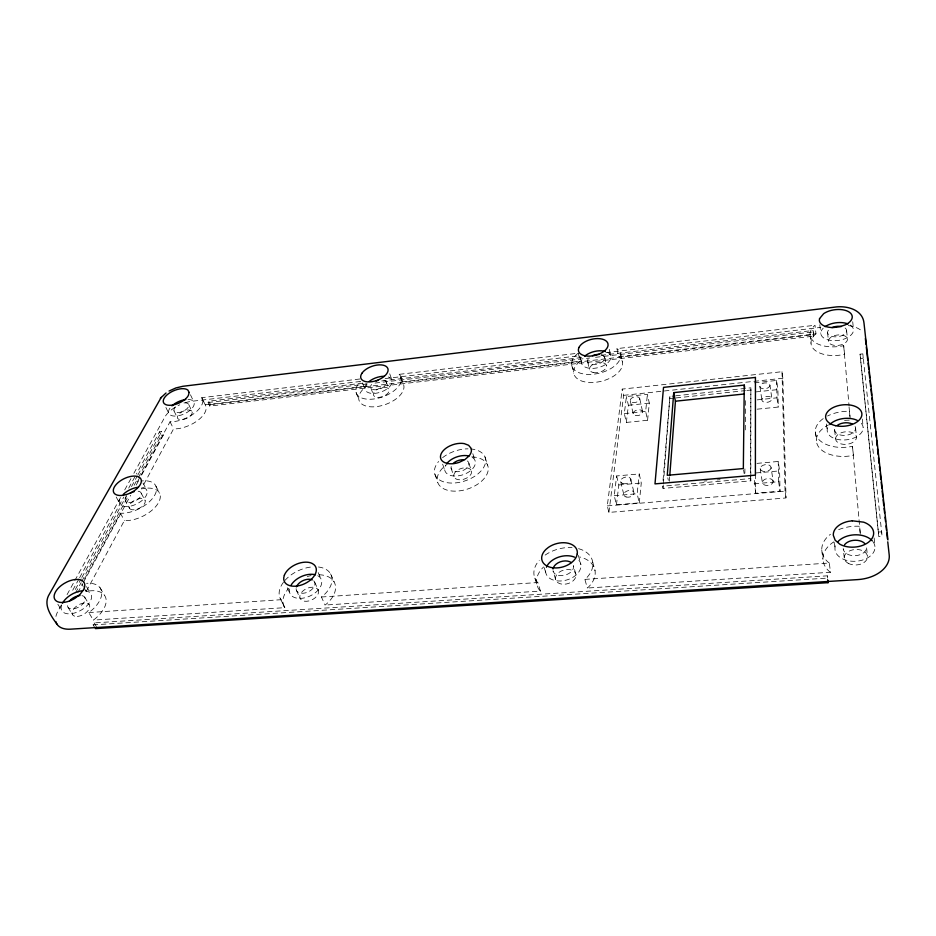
<?xml version="1.0" encoding="UTF-8"?>
<svg xmlns="http://www.w3.org/2000/svg" width="936" height="936" viewBox="0 0 936 936"><rect width="100%" height="100%" fill="white"/><g stroke="black" fill="none" stroke-linecap="round" stroke-linejoin="round"><path stroke-width="0.7" stroke-dasharray="4.68 3.51" d="M756.978 463.378L778.237 461.471L779.606 470.89L780.027 491.178L755.633 493.214L755.633 474.435M755.633 493.214L754.123 478.039M675.687 395.799L750.871 387.82L750.438 478.6L662.571 486.193L663.039 488.381L750.812 480.847L750.824 477.968M750.824 476.518L750.871 387.82M744.869 473.218L744.916 468.889M745.29 429.916L745.582 399.602M669.357 481.198L669.685 476.833M663.039 488.381L663.273 485.491M663.39 484.041L669.895 396.408L674.236 395.951M663.039 480.402L669.895 396.408M639.276 502.878L641.277 482.999L639.206 473.932L616.648 475.944L614.227 495.717L616.45 504.773L639.276 502.878L637.159 493.763L639.206 473.932M647.583 420.276L649.303 403.112L647.419 394.278L626.418 396.536L624.312 413.607L626.336 422.428L647.583 420.276L645.653 411.395L647.419 394.278M616.45 504.773L618.836 484.965L616.648 475.944M626.336 422.428L628.395 405.311L626.418 396.536M608.915 512.401L623.633 395.355L622.218 389.107L782.005 371.709L782.882 378.249L786.018 497.964L608.915 512.401L607.288 505.908L622.218 389.107M601.017 355.294L813.091 330.49L813.583 334.714L813.665 336.164L209.781 406.06L210.471 404.715L208.833 401.17L364.256 382.988M95.402 628.618L93.132 624.874L94.15 622.896L827.33 575.839L827.904 580.414M209.781 406.06L208.131 402.527L208.833 401.17M359.798 378.998L201.743 397.66L205.487 405.3A22.862 11.337 -24.1 0 1 197.473 420.673A22.862 11.337 -24.1 0 1 173.558 428.899L141.359 488.92A25.038 13.162 -26.6 0 1 158.652 502.375A25.038 13.162 -26.6 0 1 124.394 520.545L86.217 591.493A27.811 15.385 -30 0 1 105.78 597.905A27.811 15.385 -30 0 1 94.63 619.164L93.319 620.1L88.78 612.565L90.09 611.641A27.951 15.327 -29.9 0 0 101.673 591.903A27.951 15.327 -29.9 0 0 86.557 583.327M137.522 481.654L140.283 476.553M140.985 475.277L170.059 421.762A22.955 11.279 -24 0 0 194.068 413.501A22.955 11.279 -24 0 0 202.164 398.174M77.782 592.722L82.649 583.748M83.351 582.473L130.654 495.32M136.211 485.07L138.996 479.946M141.781 474.821L163.344 435.1L161.577 431.555L159.565 431.777L136.422 474.014M75.523 592.886L81.104 582.637M81.806 581.35L128.548 495.518M134.129 485.281L137.615 478.869M138.317 477.594L161.331 435.31L159.565 431.777M84.532 578.986L120.37 513.209A25.155 13.092 -26.5 0 0 153.867 496.583A25.155 13.092 -26.5 0 0 141.839 480.94M78.916 578.963L72.598 590.487L74.868 590.323L81.163 578.799M79.618 577.688L123.798 497.051M128.712 488.089L135.72 475.301M81.853 577.512L126.617 495.577M131.508 486.615L137.101 476.365M137.803 475.09L161.577 431.555M61.448 604.855L57.927 611.243A27.811 15.385 -30 0 0 55.633 618.474M67.064 594.641L74.096 581.864M74.81 580.589L120.51 497.566M124.734 489.902L131.063 478.413M133.871 473.3L164.818 417.105A22.862 11.337 -24.1 0 1 179.794 404.797M578.553 548.671A30.104 20.206 -15.6 0 1 586.123 578.354L584.895 579.384L587.305 588.042L588.522 587.012A29.94 20.253 -15.5 0 0 579.688 556.943M815.97 333.801L815.034 334.561A27.284 14.894 -7.3 0 0 816.169 351.129A27.284 14.894 -7.3 0 0 844.541 354.346L843.675 345.653A27.425 14.836 -7.4 0 1 815.186 342.529A27.425 14.836 -7.4 0 1 814.063 326.02L814.999 325.26L815.97 333.801L618.684 356.721L616.871 348.648L814.999 325.26M318.462 566.994A28.057 17.41 -25 0 1 323.025 595.799L321.434 597.004L325.049 605.054L326.629 603.849A27.916 17.468 -25.1 0 0 335.029 583.994A27.916 17.468 -25.1 0 0 317.327 574.786M365.999 383.479L366.924 385.983L365.894 386.685A23.634 12.648 -19.8 0 0 362.969 404.797A23.634 12.648 -19.8 0 0 392.231 401.404A23.634 12.648 -19.8 0 0 402.375 382.45L399.122 374.353L578.226 353.211L580.191 361.202L579.15 361.986A25.003 13.888 -13.8 0 0 580.414 380.519A25.003 13.888 -13.8 0 0 612.752 376.693A25.003 13.888 -13.8 0 0 619.433 357.213L618.684 356.721M578.226 353.211L577.173 353.995A25.12 13.818 -13.9 0 0 578.401 372.469A25.12 13.818 -13.9 0 0 610.88 368.562A25.12 13.818 -13.9 0 0 617.62 349.14L616.871 348.648M81.9 584.017L83.257 586.533M86.217 591.493L83.994 587.773M360.465 381.467L192.02 401.251A22.862 11.337 -24.1 0 0 181.83 403.931M385.152 378.565L579.723 355.715M605.861 352.65L820.767 327.401M381.689 380.952L583.596 357.33M208.131 402.527L369.193 383.737M374.997 383.058L589.738 357.997M595.542 357.318L813.185 331.929L813.091 330.49M201.743 397.66L205.078 404.785L366.924 385.983M401.778 381.935L580.191 361.202M210.471 404.715L813.583 334.714M860.055 354.171L862.828 353.866L882.086 536.41L878.81 536.644L860.055 354.171L878.81 536.644M161.331 435.31L163.344 435.1M860.441 358.511L863.214 358.207L862.828 353.866M623.633 395.355L782.882 378.249M754.428 382.824L776.623 380.449L777.886 389.598L778.261 407.043L755.808 409.313M670.328 398.537L674.657 398.081M676.096 397.929L745.43 390.605M746.87 390.452L751.21 389.996M628.395 405.311L649.303 403.112M755.808 391.915L777.886 389.598M624.312 413.607L645.653 411.395M757.224 399.871L776.962 397.823L776.623 380.449M618.836 484.965L641.277 482.999M755.633 472.984L779.606 470.89M704.071 481.081L706.984 480.823M717.175 479.946L720.088 479.688M614.227 495.717L637.159 493.763M754.112 483.795L778.647 481.712L778.237 461.471M607.288 505.908L785.047 491.154L786.018 497.964M878.401 532.058L881.677 531.812L882.086 536.41M88.78 612.565L281.046 599.707L284.836 607.663L93.319 620.1M321.434 597.004L537.826 582.531L540.458 591.072L325.049 605.054M584.895 579.384L829.331 563.027L830.454 572.259L587.305 588.042M93.132 624.874L827.471 578.097L827.752 580.379M129.718 508.622L130.794 509.383A8.763 4.61 -26.6 0 0 140.985 507.253A8.763 4.61 -26.6 0 0 144.881 500A8.763 4.61 -26.6 0 0 136.036 499.613L134 500.643A8.763 4.61 -26.6 0 0 129.718 508.622L125.763 501.31M829.331 563.027L828.056 562.115A33.404 22.055 -3.4 0 1 830.466 534.257M830.454 572.259L829.179 571.334A33.216 22.101 -3.2 0 1 833.824 541.862M399.122 374.353L399.719 374.88A23.739 12.577 -19.7 0 1 375.722 398.713A23.739 12.577 -19.7 0 1 360.196 381.829M537.826 582.531L536.925 581.654A30.104 20.206 -15.6 0 1 539.276 560.278M540.458 591.072L539.557 590.195A29.94 20.253 -15.5 0 1 543.594 566.959M283.444 582.262A28.057 17.41 -25 0 0 280.297 598.666L281.046 599.707M280.297 598.666L284.836 607.663M57.856 604.258L62.08 611.056M68.047 607.359L72.634 614.835M94.15 622.896L96.408 626.64M84.649 597.074L89.142 604.551M86.486 586.603L90.546 593.424M99.941 587.597L104.341 595.097M120.37 513.209L124.394 520.545M116.228 497.063L119.586 503.217M141.313 493.377L145.197 500.701M143.009 483.023L146.893 490.429M155.949 486.193L159.752 493.529M170.059 421.762L173.558 428.899M165.906 407.464L168.831 413.443M173.967 410.81L177.419 417.924M188.768 404.598L192.149 411.723A8.003 3.966 -24.1 0 1 182.263 419.644A8.003 3.966 -24.1 0 1 179.958 413.15A8.003 3.966 -24.1 0 1 192.149 411.723M190.464 394.781L193.869 401.977M287.282 587.773L290.125 593.822M296.384 590.288L300.082 598.256M314.683 582.169L318.275 590.183A9.957 6.236 -25.1 0 1 306.739 601.275A9.957 6.236 -25.1 0 1 302.562 591.318A9.957 6.236 -25.1 0 1 318.275 590.183M318.193 572.575L320.896 578.659M330.595 573.873L334.105 581.899M356.101 392.558L358.944 400.093M362.712 383.105L365.075 389.458M370.913 388.042L373.698 395.6M386.135 381.56L388.849 389.13M389.715 373.768L391.985 380.145M400.947 377.044L403.603 384.626M434.947 474.412L437.744 482.438M442.646 464.151L444.963 470.937M451.058 468.058L453.773 476.096M468.936 463.355L471.58 471.44A9.231 5.534 -18.4 0 1 458.956 479.758A9.231 5.534 -18.4 0 1 457.505 470.2A9.231 5.534 -18.4 0 1 471.58 471.44M472.809 453.667L475.008 460.489M485.023 457.002L487.586 465.11M534.877 578.167L537.521 586.696M544.272 567.696L546.226 574.201M555.574 579.407L553.036 570.843A10.542 7.067 -15.6 0 0 564.794 575.195A10.542 7.067 -15.6 0 0 573.452 565.66L575.886 574.259A10.483 7.09 -15.5 0 1 562.056 584.158A10.483 7.09 -15.5 0 1 559.26 572.2A10.483 7.09 -15.5 0 1 575.886 574.259M578.366 555.422L580.905 564.583M592.722 562.138L595.05 570.784M571.709 365.169L573.733 373.183M579.782 356.113L581.455 362.887M587.621 361.799L589.575 369.837M620.708 481.712L623.926 495.109M630.817 479.092L633.953 492.523M604.597 357.26L606.481 365.332M609.254 349.339L610.81 356.16M620.626 353.855L622.44 361.951M630.302 400.889L633.227 413.946M639.697 398.408L642.552 411.489M667.801 477.816L668.327 480.332M743.558 469.837L744.19 473.698M750.438 478.6L750.812 480.847M760.184 468.526L762.349 482.438M759.868 386.381L761.881 399.918M771.088 467.555A5.487 3.405 -7.9 0 1 762.957 471.264A5.487 3.405 -7.9 0 1 762.875 465.332A5.487 3.405 -7.9 0 1 771.088 467.555L773.171 481.513A5.441 3.428 -7.7 0 1 765.098 485.199A5.441 3.428 -7.7 0 1 765.016 479.244A5.441 3.428 -7.7 0 1 773.171 481.513M778.647 481.712L780.027 491.178M769.977 385.316A5.101 2.925 -8.8 0 1 762.43 388.674A5.101 2.925 -8.8 0 1 762.36 383.584A5.101 2.925 -8.8 0 1 769.977 385.316L771.919 398.876A5.054 2.937 -8.6 0 1 764.431 402.234A5.054 2.937 -8.6 0 1 764.349 397.11A5.054 2.937 -8.6 0 1 771.919 398.876M776.962 397.823L778.261 407.043M821.785 550.228L822.931 559.412M815.314 431.882L816.391 440.774M810.003 334.678L810.997 343.243M834.14 542.295L834.959 549.303M813.185 331.929L813.665 336.164M826.406 423.973L827.178 430.747M819.819 324.745L820.79 333.427M844.272 557.961L843.231 548.73A11.688 7.722 -3.4 0 0 855.527 555.656A11.688 7.722 -3.4 0 0 866.549 547.104L867.461 556.394M834.62 430.045L835.602 438.984A10.483 6.295 -5.7 0 0 851.713 442.985L853.808 441.78A10.483 6.295 -5.7 0 0 853.012 432.912L850.765 432.128A10.483 6.295 -5.7 0 0 835.602 439.042M827.564 332.643L828.489 341.242M860.313 534.175L859.517 526.266A33.404 22.055 -3.4 0 0 836.269 530.724M849.935 416.344L849.432 411.243A30.104 17.924 -5.8 0 0 827.518 416.005M823.212 418.603A30.104 17.924 -5.8 0 0 819.491 440.189A30.104 17.924 -5.8 0 0 852.497 446.308L853.41 455.341A29.952 17.971 -5.7 0 1 819.199 447.665A29.952 17.971 -5.7 0 1 828.524 424.897M855.598 428.045L856.475 437.042M846.612 330.431L847.454 339.078A9.547 5.207 -7.3 0 1 833.648 345.244A9.547 5.207 -7.3 0 1 832.818 336.246A9.547 5.207 -7.3 0 1 847.454 339.078M874.154 538.013L874.938 546.519M862.372 419.117L863.132 427.331M852.731 321.738L853.457 329.636M843.675 345.653L849.069 405.861M849.057 406.961L850.192 418.743M852.497 446.308L860.441 535.497M827.33 575.839L827.471 578.097M782.005 371.709L785.047 491.154M183.947 402.925A8.026 3.943 -24 0 1 187.867 407.745A8.026 3.943 -24 0 1 176.518 412.507A8.026 3.943 -24 0 1 176.576 406.013M138.142 491.201A8.798 4.586 -26.5 0 1 139.78 497.601A8.798 4.586 -26.5 0 1 128.361 502.456A8.798 4.586 -26.5 0 1 126.781 496.045M81.947 595.612A9.781 5.359 -29.9 0 1 84.146 602.257A9.781 5.359 -29.9 0 1 73.441 608.88A9.781 5.359 -29.9 0 1 67.591 604.492M313.747 580.835A10.015 6.213 -25 0 1 307.897 592.02A10.015 6.213 -25 0 1 296.104 588.65M383.935 380.098A8.307 4.399 -19.7 0 1 384.825 386.077A8.307 4.399 -19.7 0 1 374.201 389.75A8.307 4.399 -19.7 0 1 371.522 384.392M601.064 354.674A8.787 4.832 -13.9 0 1 603.158 361.202A8.787 4.832 -13.9 0 1 591.142 364.42A8.787 4.832 -13.9 0 1 589.107 357.868M467.333 460.933A9.278 5.511 -18.4 0 1 461.939 470.89A9.278 5.511 -18.4 0 1 451.175 466.549M855.094 426.465A10.53 6.271 -5.8 0 1 845.629 435.334A10.53 6.271 -5.8 0 1 834.865 428.395M845.103 327.998A9.594 5.195 -7.4 0 1 842.927 335.158A9.594 5.195 -7.4 0 1 830.068 335.743A9.594 5.195 -7.4 0 1 830.068 328.676M848.308 325.576A27.284 14.894 -7.3 0 1 862.512 331.625M471.779 456.885A26.395 15.795 -18.4 0 1 484.567 478.015A26.395 15.795 -18.4 0 1 445.688 489.657A26.395 15.795 -18.4 0 1 447.221 464.233M844.564 420.393A29.952 17.971 -5.7 0 1 850.321 420.17M284.088 606.622A27.916 17.468 -25.1 0 1 288.662 588.346M307.277 576.564A27.916 17.468 -25.1 0 1 311.091 575.57M545.138 555.095A30.104 20.206 -15.6 0 1 572.048 547.607M284.954 580.414A28.057 17.41 -25 0 1 312.554 566.877M470.317 448.906A26.512 15.736 -18.4 0 1 482.964 468.526A26.512 15.736 -18.4 0 1 447.256 482.707A26.512 15.736 -18.4 0 1 438.61 461.495M442.611 457.657A26.512 15.736 -18.4 0 1 468 448.835M850.216 325.038A16.45 8.904 -7.4 0 1 848.507 336.995A16.45 8.904 -7.4 0 1 826.897 339.534A16.45 8.904 -7.4 0 1 823.189 328.208M861.354 423.365A18.065 10.752 -5.8 0 1 846.074 439.861A18.065 10.752 -5.8 0 1 828.266 426.547M872.914 541.581A20.042 13.233 -3.4 0 1 856.077 561.237A20.042 13.233 -3.4 0 1 836.129 544.19M607.429 352.228A15.07 8.295 -13.9 0 1 607.008 363.484A15.07 8.295 -13.9 0 1 587.597 367.942A15.07 8.295 -13.9 0 1 583.128 357.798M472.551 457.529A15.912 9.442 -18.4 0 1 461.857 475.102A15.912 9.442 -18.4 0 1 445.723 465.145M578.916 560.266A18.065 12.121 -15.6 0 1 564.794 580.472A18.065 12.121 -15.6 0 1 546.472 567.005M388.417 376.962A14.239 7.546 -19.7 0 1 389.142 387.188A14.239 7.546 -19.7 0 1 371.346 393.354A14.239 7.546 -19.7 0 1 366.14 384.673M317.749 575.687A17.164 10.647 -25 0 1 309.055 596.431A17.164 10.647 -25 0 1 290.008 587.305M188.042 399.426A13.771 6.763 -24 0 1 192.371 407.979A13.771 6.763 -24 0 1 174.623 416.099A13.771 6.763 -24 0 1 170.434 407.476M142.974 487.48A15.093 7.862 -26.5 0 1 144.425 498.186A15.093 7.862 -26.5 0 1 126.36 506.622A15.093 7.862 -26.5 0 1 120.37 498.034M85.106 590.827A16.766 9.196 -29.9 0 1 89.844 602.094A16.766 9.196 -29.9 0 1 71.007 613.735A16.766 9.196 -29.9 0 1 61.53 605.393M77.372 616.426A9.734 5.382 -30 0 0 89.704 605.849A9.734 5.382 -30 0 0 75.652 606.867A9.734 5.382 -30 0 0 77.372 616.426M377.617 397.379A8.272 4.423 -19.8 0 0 389.2 390.23A8.272 4.423 -19.8 0 0 377.032 389.54A8.272 4.423 -19.8 0 0 377.617 397.379M593.12 372.493A8.752 4.856 -13.8 0 0 606.575 366.608A8.752 4.856 -13.8 0 0 594.407 363.73A8.752 4.856 -13.8 0 0 593.12 372.493M848.168 563.261A11.618 7.734 -3.2 0 0 867.251 558.418A11.618 7.734 -3.2 0 0 852.193 549.994A11.618 7.734 -3.2 0 0 848.168 563.261M635.251 415.49A4.832 2.831 -12.6 0 0 642.634 412.226A4.832 2.831 -12.6 0 0 635.79 410.448A4.832 2.831 -12.6 0 0 635.251 415.49M632.338 402.421A4.867 2.808 -12.7 0 0 639.779 399.145A4.867 2.808 -12.7 0 0 632.888 397.402A4.867 2.808 -12.7 0 0 632.338 402.421M626.09 496.969A5.183 3.276 -12.8 0 0 634.035 493.389A5.183 3.276 -12.8 0 0 626.71 491.131A5.183 3.276 -12.8 0 0 626.09 496.969M622.885 483.549A5.218 3.264 -12.9 0 0 630.899 479.946A5.218 3.264 -12.9 0 0 623.516 477.734A5.218 3.264 -12.9 0 0 622.885 483.549"/><path stroke-width="1.4" d="M744.272 385.094L743.336 468.562L667.263 475.301L673.733 392.629L744.272 385.094L744.658 387.598M669.79 475.383L675.429 401.205L673.733 392.629M161.214 397.39L49.456 594.009C42.658 604.539 51.07 616.028 57.178 624.464M160.372 398.268L166.023 393.003M169.065 391.037L175.863 387.949L182.929 386.275L834.608 307.148C846.202 305.382 862.641 309.266 863.998 323.107L887.936 539.92M675.429 401.205L744.214 393.986M95.402 628.618L828.032 582.672L827.904 580.414M827.752 580.379L828.032 582.672M865.367 338.504L866.011 344.308M866.327 347.209L867.766 360.29M868.093 363.191L868.725 369.006M869.053 371.908L869.684 377.711M870.012 380.624L870.644 386.428M870.971 389.341L871.603 395.144M871.931 398.046L872.563 403.861M872.89 406.762L875.289 428.548M875.605 431.461L876.248 437.264M876.564 440.177L877.207 445.981M877.523 448.882L878.167 454.697M878.483 457.599L879.126 463.414M879.442 466.315L879.922 470.679M880.25 473.581L880.881 479.384M881.209 482.297L881.841 488.101M882.168 491.014L882.8 496.817M883.128 499.719L883.76 505.534M884.087 508.435L884.567 512.799M885.047 517.152L885.526 521.516M886.006 525.868L886.486 530.221M886.802 533.134L887.445 538.937M887.761 541.85L889.2 554.919A33.216 22.101 -3.2 0 1 857.68 579.606L70.528 629.168A27.811 15.385 -30 0 1 55.914 621.691M130.092 493.354A8.798 4.586 -26.5 0 1 134.246 491.587M69.486 601.017A9.781 5.359 -29.9 0 1 79.969 595.53M844.506 544.787A11.688 7.722 -3.4 0 1 864.63 543.371M296.466 586.86A10.015 6.213 -25 0 1 312.261 579.864M376.214 381.01A8.307 4.399 -19.7 0 1 378.249 380.297M592.523 355.668A8.787 4.832 -13.9 0 1 599.087 354.416M453.153 463.484A9.278 5.511 -18.4 0 1 463.776 459.787M553 568.971A10.542 7.067 -15.6 0 1 560.395 561.787A10.542 7.067 -15.6 0 1 571.288 562.571M837.357 425.353A10.53 6.271 -5.8 0 1 852.123 423.938M831.964 327.623A9.594 5.195 -7.4 0 1 841.452 326.524M825.107 326.652A16.45 8.904 -7.4 0 1 848.063 323.95M829.787 424.558A18.065 10.752 -5.8 0 1 857.13 420.299M837.802 541.804A20.042 13.233 -3.4 0 1 872.293 540.844M584.731 356.16A15.07 8.295 -13.9 0 1 605.358 351.421M447.104 463.168A15.912 9.442 -18.4 0 1 468.211 455.832M546.472 567.005A18.065 12.121 -15.6 0 1 574.575 557.177M369.24 381.42A14.239 7.546 -19.7 0 1 384.088 376.284M291.178 584.953A17.164 10.647 -25 0 1 315.455 574.786M171.955 405.861A13.771 6.763 -24 0 1 185.773 399.543M123.365 494.266A15.093 7.862 -26.5 0 1 138.434 487.235M62.49 603.17A16.766 9.196 -29.9 0 1 82.52 590.803M755.434 377.43L755.399 475.149L654.989 483.889L663.53 387.375L755.434 377.43M189.13 392.453L188.37 395.472A13.853 6.704 -23.9 0 1 174.119 404.738L171.651 405.171A13.853 6.704 -23.9 0 1 165.649 404.574L164.373 403.755A13.853 6.704 -23.9 0 1 170.797 392.207A13.853 6.704 -23.9 0 1 187.925 390.136L189.13 392.453M819.538 318.638L819.339 320.393A16.567 8.845 -7.6 0 0 833.215 327.553L839.686 326.793L845.559 324.757A16.567 8.845 -7.6 0 0 848.063 311.419A16.567 8.845 -7.6 0 0 823.692 313.63L819.538 318.638M284.368 575.219L283.772 577.535A17.293 10.588 -24.8 0 0 287.516 584.754L289.821 585.69A17.293 10.588 -24.8 0 0 310.612 579.899A17.293 10.588 -24.8 0 0 314.18 564.829L312.343 563.542A17.293 10.588 -24.8 0 0 296.548 564.151A17.293 10.588 -24.8 0 0 284.368 575.219M577.255 553.913L576.541 556.394A18.205 12.063 -15.7 0 1 550.871 567.427A18.205 12.063 -15.7 0 1 545.98 549.362L548.484 547.326A18.205 12.063 -15.7 0 1 568.129 543.231A18.205 12.063 -15.7 0 1 577.255 553.913M579.045 347.35L578.46 349.058A15.175 8.237 -14 0 0 580.109 353.562L581.724 354.662A15.175 8.237 -14 0 0 597.613 354.65A15.175 8.237 -14 0 0 608.049 345.536L608.002 343.886A15.175 8.237 -14 0 0 600.105 338.727L597.425 338.586A15.175 8.237 -14 0 0 579.045 347.35M361.916 373.265L361.039 374.926A14.332 7.488 -19.7 0 0 365.309 381.549A14.332 7.488 -19.7 0 0 379.244 379.49L381.677 378.191A14.332 7.488 -19.7 0 0 387.223 367.403A14.332 7.488 -19.7 0 0 372.142 366.245L369.568 367.286A14.332 7.488 -19.7 0 0 361.916 373.265M83.515 589.832L80.051 594.337L74.95 598.326A16.895 9.138 -29.7 0 1 55.095 599.8A16.895 9.138 -29.7 0 1 64.081 583.526L66.971 581.958A16.895 9.138 -29.7 0 1 75.734 579.478L78.32 579.489A16.895 9.138 -29.7 0 1 83.515 589.832M469.041 455.984L464.841 459.635L459.26 462.337A16.029 9.383 -18.4 0 1 447.502 463.472L445.115 462.77A16.029 9.383 -18.4 0 1 449.783 445.945L452.65 444.775A16.029 9.383 -18.4 0 1 464.221 443.605L468.585 445.279L471.054 448.215A16.029 9.383 -18.4 0 1 469.041 455.984M852.322 520.814L848.449 521.352A20.218 13.198 -3.8 0 0 833.309 535.287L835.169 540.212L839.826 544.202A20.218 13.198 -3.8 0 0 869.743 541.172A20.218 13.198 -3.8 0 0 863.624 522.159L852.322 520.814M835.614 425.681A18.205 10.694 -6.1 0 0 861.869 413.642A18.205 10.694 -6.1 0 0 833.789 407.242A18.205 10.694 -6.1 0 0 835.614 425.681M123.002 495.296A15.187 7.804 -26.4 0 0 141.055 479.314A15.187 7.804 -26.4 0 0 117.913 482.754A15.187 7.804 -26.4 0 0 123.002 495.296"/></g></svg>
